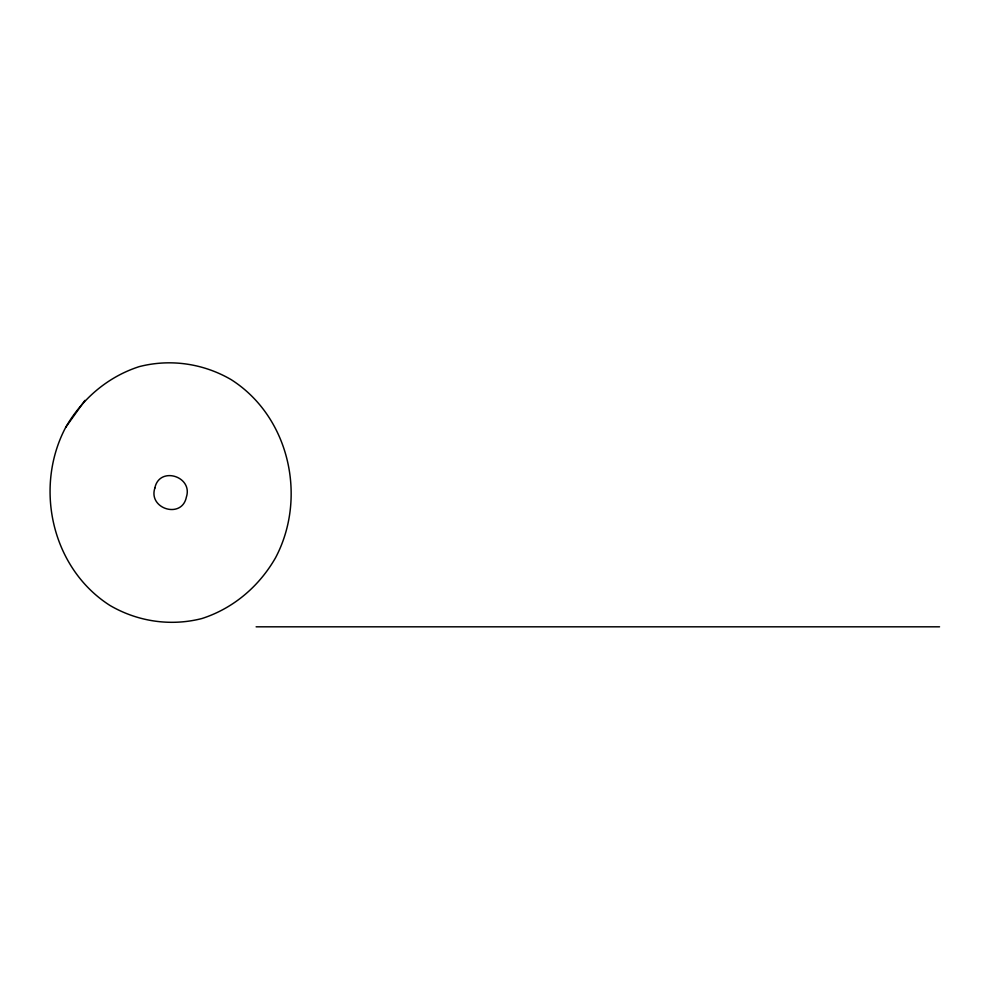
<?xml version="1.0" encoding="UTF-8"?>
<svg xmlns="http://www.w3.org/2000/svg" width="989" height="989" viewBox="0 0 989 989"><rect width="100%" height="100%" fill="white"/><g stroke="black" fill="none" stroke-linecap="round" stroke-linejoin="round"><path stroke-width="1.48" d="M65.682 427.372C33.824 487.589 51.737 568.366 110.026 605.491C137.83 621.685 170.776 626.532 201.966 618.521C233.392 608.396 259.205 586.292 275.535 557.771C307.406 497.554 289.48 416.777 231.191 379.652C203.4 363.458 170.454 358.611 139.251 366.622C107.826 376.747 82.013 398.851 65.682 427.372L84.943 400.384M256.126 626.816L939.55 626.816M154.865 488.034C147.967 508.853 181.939 519.336 186.365 497.108C193.251 476.29 159.291 465.794 154.865 488.034"/></g></svg>
